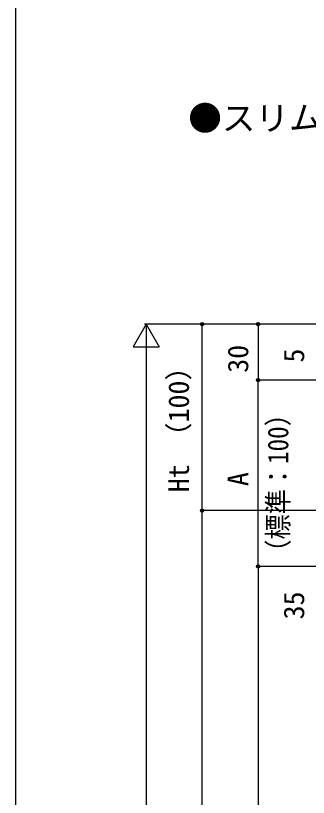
# Model space of a CAD drawing. Units: millimetres, scale not verified. Extents: x -875 to 875, y -1299 to 1293.
# Drawn here: x -875 to -718.1, y -484.2 to -64.8 of the extents above; entities that cross this region are included whole.
import ezdxf
from ezdxf.enums import TextEntityAlignment as Align

# ---------------------------------------------------------------- set-up
doc = ezdxf.new("R2010")
doc.units = ezdxf.units.MM
doc.header["$LTSCALE"] = 8
for name, color, linetype in [('0-1_USER1', 3, 'Continuous'), ('0-7_YKK_D', 6, 'Continuous'), ('0-8_YKK_ZWAK', 7, 'Continuous')]:
    doc.layers.add(name, color=color, linetype=linetype)
doc.styles.add('ＭＳ ゴシック', font='')
doc.styles.get('ＭＳ ゴシック').set_extended_font_data('MS Gothic')

msp = doc.modelspace()

# ---------------------------------------------------------------- linework, layer by layer
at = {"layer": '0-7_YKK_D'}
for p, q in [((-805, -230.296), (-812, -242.421)), ((-624, -230.296), (-806, -230.296)), ((-805, -230.296), (-798, -242.421)), ((-805, -230.296), (-805, -254.545)), ((-624, -230.296), (-776, -230.296)), ((-775, -330.296), (-775, -230.296)), ((-624, -230.296), (-746, -230.296)), ((-745, -230.296), (-745, -260.296)), ((-812, -242.421), (-798, -242.421)), ((-805, -244.296), (-805, -1066.296)), ((-617, -260.296), (-746, -260.296)), ((-617, -260.296), (-746, -260.296)), ((-745, -360.296), (-745, -260.296)), ((-683, -330.296), (-776, -330.296)), ((-683, -330.296), (-776, -330.296)), ((-775, -1080.296), (-775, -330.296)), ((-668.5, -360.296), (-746, -360.296)), ((-668.5, -360.296), (-746, -360.296)), ((-745, -360.296), (-745, -1065.296))]:
    msp.add_line(p, q, dxfattribs=at)
for centre in [(-775, -230.296), (-745, -230.296), (-745, -260.296), (-745, -260.296), (-775, -330.296), (-775, -330.296), (-745, -360.296), (-745, -360.296)]:
    msp.add_circle(centre, 0.875, dxfattribs=at)
at = {"layer": '0-8_YKK_ZWAK'}
msp.add_line((-875, 1250.7), (-875, -1299.3), dxfattribs=at)

# ---------------------------------------------------------------- texts
at = {"layer": '0-1_USER1', "style": 'ＭＳ ゴシック'}
msp.add_text('●スリム手すり 内勾配笠木 たて笠木なし', height=13.2, dxfattribs=at).set_placement((-782.455, -130.368), align=Align.BOTTOM_LEFT)
at = {"layer": '0-7_YKK_D', "style": 'ＭＳ ゴシック'}
for s, p in [('30', (-747, -256.376)), ('5', (-717, -250.904)), ('Ht （100）', (-778.79, -320.481)), ('A', (-747, -317.2)), ('35', (-717, -388.706))]:
    msp.add_text(s, height=11, rotation=90, dxfattribs=at).set_placement(p, align=Align.BOTTOM_LEFT)
at = {"layer": '0-7_YKK_D', "style": 'ＭＳ ゴシック', "width": 0.9}
msp.add_text('（標準：100）', height=11, rotation=90, dxfattribs=at).set_placement((-725.528, -359.349), align=Align.BOTTOM_LEFT)

doc.saveas('drawing.dxf')
